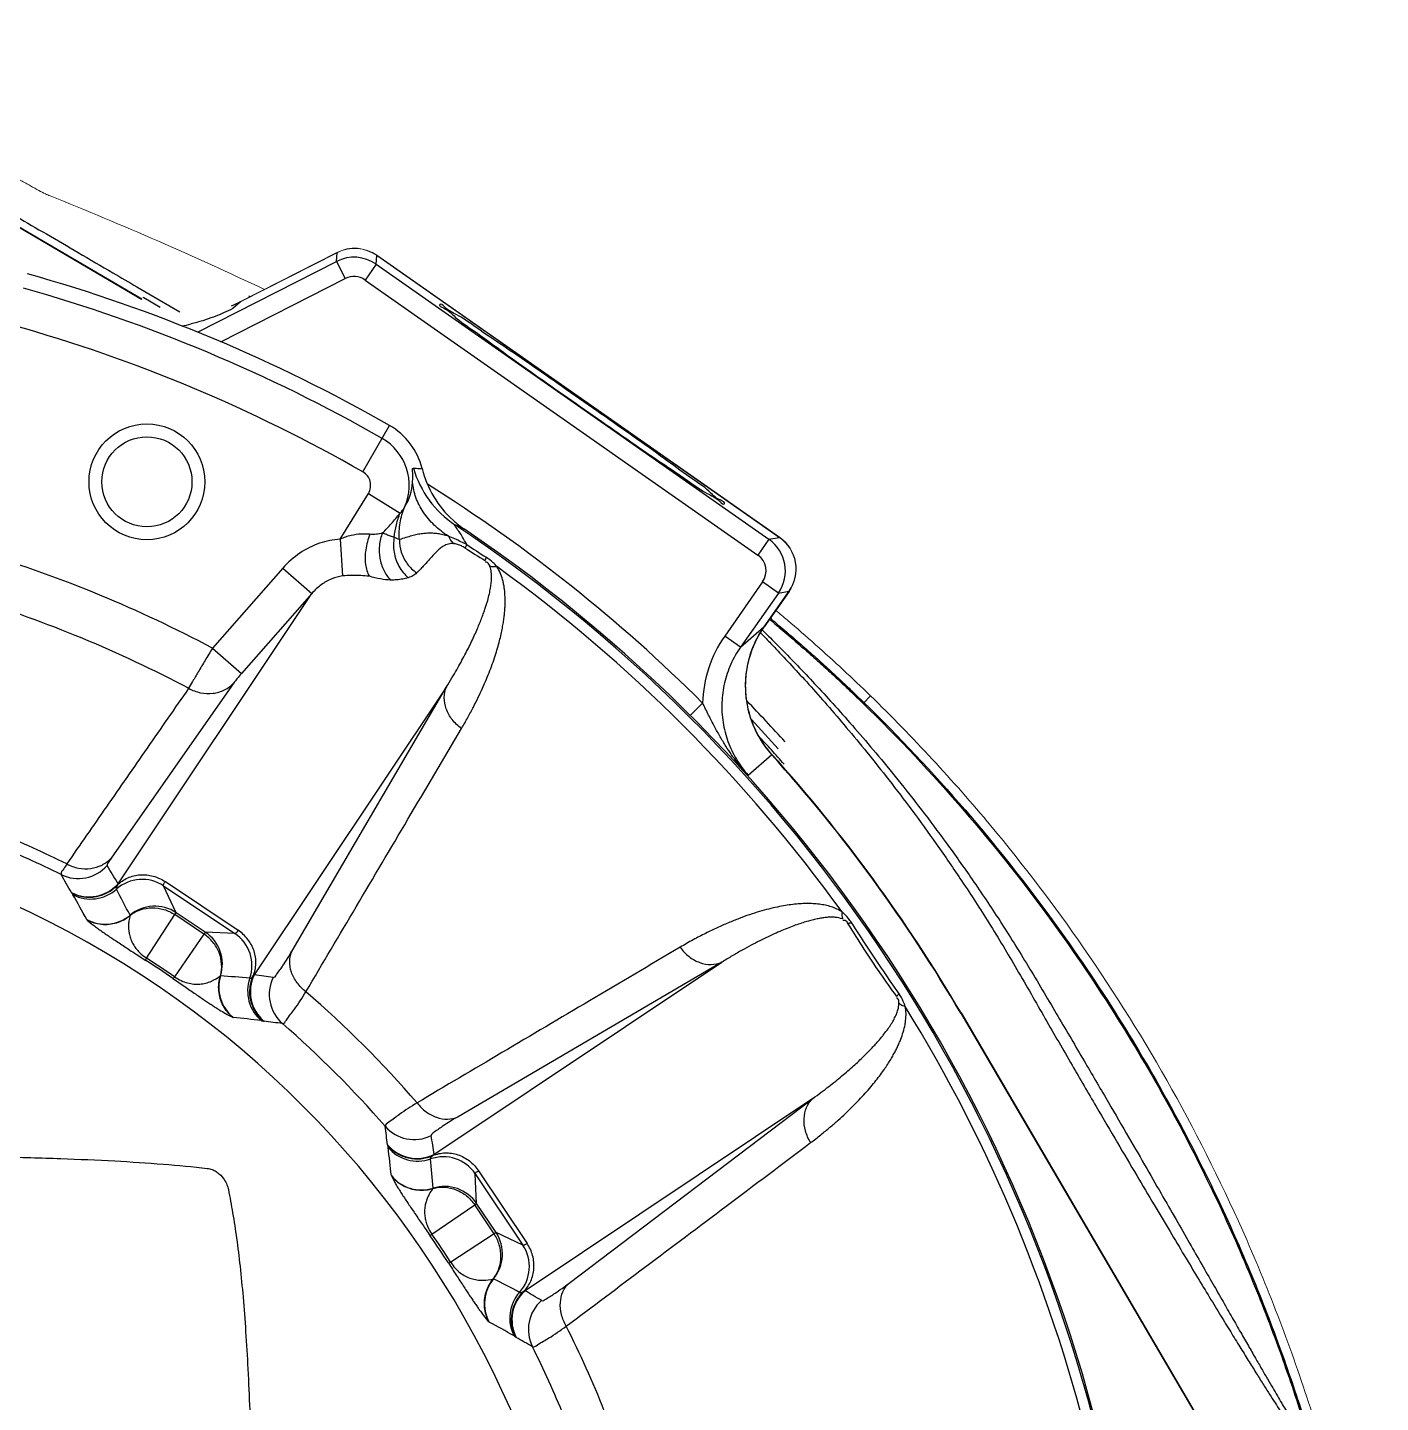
# Model space of a CAD drawing. Header units: millimetres. Extents: x 100 to 1590, y 100 to 694.
# Drawn here: x 1252.928 to 1253.865, y 537.743 to 538.694 of the extents above; entities that cross this region are included whole.
import ezdxf

# ---------------------------------------------------------------- set-up
doc = ezdxf.new("R2010")
doc.units = ezdxf.units.MM
doc.layers.add('OUTLINE', color=6, linetype='Continuous', lineweight=9)

msp = doc.modelspace()

# ---------------------------------------------------------------- linework, layer by layer
at = {"color": 9, "linetype": 'Continuous'}
for p, q in [((1252.68745, 538.69375), (1253.00701, 538.50646)), ((1253.14192, 538.53251), (1253.14235, 538.53853)), ((1253.14234, 538.53853), (1253.14225, 538.53874)), ((1253.04581, 538.48354), (1253.14192, 538.53251)), ((1253.14192, 538.53251), (1253.14799, 538.52061)), ((1253.16937, 538.53059), (1253.16171, 538.51965)), ((1253.16937, 538.53059), (1253.16979, 538.53661)), ((1253.16937, 538.53059), (1253.44122, 538.34024)), ((1253.1698, 538.53661), (1253.16992, 538.5368)), ((1253.06196, 538.47678), (1253.14799, 538.52061)), ((1253.16171, 538.51965), (1253.43356, 538.3293)), ((1253.00376, 538.51497), (1253.0121, 538.5101)), ((1253.0121, 538.5101), (1253.03357, 538.49758)), ((1253.08102, 538.50875), (1253.08226, 538.50817)), ((1253.00701, 538.50646), (1253.00718, 538.50667)), ((1253.07549, 538.50447), (1253.07011, 538.49993)), ((1253.07549, 538.50447), (1253.07541, 538.50468)), ((1253.1602, 538.38686), (1253.17858, 538.41897)), ((1253.14435, 538.3403), (1253.16397, 538.372)), ((1253.16397, 538.372), (1253.18596, 538.35839)), ((1253.14435, 538.3403), (1253.14609, 538.31485)), ((1253.44122, 538.34024), (1253.43356, 538.3293)), ((1253.44122, 538.34024), (1253.44842, 538.34151)), ((1253.44842, 538.34151), (1253.44857, 538.34169)), ((1253.23211, 538.33655), (1253.23179, 538.33594)), ((1253.10487, 538.32034), (1253.05611, 538.2649)), ((1253.10487, 538.32034), (1253.1249, 538.30272)), ((1253.43684, 538.3107), (1253.41063, 538.27327)), ((1253.44778, 538.30304), (1253.43684, 538.3107)), ((1252.9907, 538.10187), (1253.12491, 538.30272)), ((1253.12491, 538.30272), (1253.07615, 538.24728)), ((1253.44778, 538.30304), (1253.42157, 538.26561)), ((1253.44778, 538.30304), (1253.45498, 538.30431)), ((1253.45498, 538.30431), (1253.45518, 538.30419)), ((1253.42157, 538.26561), (1253.41063, 538.27327)), ((1253.42157, 538.26561), (1253.43778, 538.27974)), ((1253.4366, 538.27754), (1253.43763, 538.27652)), ((1253.43778, 538.27974), (1253.43798, 538.27964)), ((1253.05611, 538.2649), (1253.07615, 538.24728)), ((1253.07091, 538.24091), (1252.986, 538.1196)), ((1253.21813, 538.23806), (1253.08502, 538.03885)), ((1253.11112, 538.05547), (1253.21813, 538.23806)), ((1253.3953, 538.22691), (1253.38671, 538.21829)), ((1253.50639, 538.22665), (1253.51152, 538.23192)), ((1253.42687, 538.17697), (1253.44312, 538.19117)), ((1253.44312, 538.19117), (1253.44333, 538.19134)), ((1252.9907, 538.10187), (1252.99025, 538.10091)), ((1253.03097, 538.0818), (1253.02225, 538.10039)), ((1253.02225, 538.10039), (1253.07158, 538.06743)), ((1253.02346, 538.10329), (1253.07379, 538.06966)), ((1252.9584, 538.09577), (1252.95858, 538.09548)), ((1252.95858, 538.09548), (1252.95891, 538.09506)), ((1252.95891, 538.09506), (1252.95913, 538.09477)), ((1253.01045, 538.05039), (1253.03008, 538.08047)), ((1253.03008, 538.08047), (1253.03097, 538.0818)), ((1253.05017, 538.06704), (1253.03008, 538.08047)), ((1253.05106, 538.06837), (1253.03097, 538.0818)), ((1252.99901, 538.08005), (1252.99908, 538.07997)), ((1253.05017, 538.06704), (1253.02989, 538.0374)), ((1253.05106, 538.06837), (1253.05017, 538.06704)), ((1253.07158, 538.06743), (1253.05106, 538.06837)), ((1253.2094, 537.91447), (1253.40862, 538.04758)), ((1253.40862, 538.04758), (1253.22602, 537.94057)), ((1253.06158, 538.03821), (1253.06168, 538.03817)), ((1253.0843, 538.03807), (1253.08502, 538.03885)), ((1253.09091, 538.00687), (1253.09141, 538.00673)), ((1253.09141, 538.00673), (1253.09174, 538.00667)), ((1253.57397, 538.01227), (1253.8643, 537.5169)), ((1253.47164, 537.95326), (1253.27242, 537.82015)), ((1253.30289, 537.82551), (1253.47164, 537.95326)), ((1253.17722, 537.92119), (1253.17728, 537.92086)), ((1253.17728, 537.92086), (1253.17742, 537.92034)), ((1253.17742, 537.92034), (1253.17752, 537.91998)), ((1253.2094, 537.91447), (1253.20862, 537.91375)), ((1253.23798, 537.90103), (1253.27094, 537.8517)), ((1253.23892, 537.88051), (1253.23798, 537.90103)), ((1253.24021, 537.90324), (1253.27384, 537.85291)), ((1253.20872, 537.89113), (1253.20876, 537.89102)), ((1253.23759, 537.87962), (1253.23892, 537.88051)), ((1253.25235, 537.86041), (1253.23892, 537.88051)), ((1253.20795, 537.85934), (1253.23759, 537.87962)), ((1253.25102, 537.85953), (1253.23759, 537.87962)), ((1253.25102, 537.85953), (1253.22094, 537.8399)), ((1253.25235, 537.86041), (1253.25102, 537.85953)), ((1253.27094, 537.8517), (1253.25235, 537.86041)), ((1253.25052, 537.82852), (1253.2506, 537.82845)), ((1253.27146, 537.8197), (1253.27242, 537.82015)), ((1253.26562, 537.78834), (1253.26604, 537.78803)), ((1253.26604, 537.78803), (1253.26632, 537.78785))]:
    msp.add_line(p, q, dxfattribs=at)
at = {"color": 7, "linetype": 'Continuous'}
for p, q in [((1252.68759, 538.69398), (1253.00718, 538.50667)), ((1253.00786, 538.50784), (1253.00854, 538.50745)), ((1253.00854, 538.50745), (1253.0199, 538.50083)), ((1253.45517, 538.30418), (1253.43799, 538.27965)), ((1253.5742, 538.0124), (1253.86453, 537.51703))]:
    msp.add_line(p, q, dxfattribs=at)
at = {"color": 9, "linetype": 'Continuous'}
for points in [[(1253.23179, 538.33594), (1253.23163, 538.33566), (1253.23149, 538.33539), (1253.23135, 538.33512), (1253.23122, 538.33487), (1253.2311, 538.33463), (1253.23099, 538.33441), (1253.23088, 538.33419)], [(1253.24552, 538.3278), (1253.24541, 538.32751), (1253.24531, 538.32723), (1253.24521, 538.32696), (1253.24512, 538.3267), (1253.24504, 538.32645), (1253.24496, 538.3262), (1253.24488, 538.32597), (1253.24482, 538.32574), (1253.24476, 538.32552)], [(1252.95913, 538.09477), (1252.95924, 538.09463), (1252.95933, 538.09449), (1252.95942, 538.09436), (1252.95949, 538.09424)], [(1252.96902, 538.0771), (1252.96903, 538.07708), (1252.96905, 538.07706), (1252.96907, 538.07703), (1252.96909, 538.077), (1252.96912, 538.07697), (1252.96915, 538.07694)], [(1253.49835, 538.07497), (1253.49806, 538.07486), (1253.49778, 538.07476), (1253.49751, 538.07466), (1253.49725, 538.07457), (1253.497, 538.07448), (1253.49675, 538.0744), (1253.49652, 538.07433), (1253.49629, 538.07427), (1253.49608, 538.0742)], [(1253.00992, 538.04882), (1253.00991, 538.04888), (1253.00991, 538.04897), (1253.00993, 538.04909), (1253.00997, 538.04924), (1253.01003, 538.04941), (1253.01011, 538.04962), (1253.01021, 538.04985), (1253.01032, 538.0501), (1253.01045, 538.05039)], [(1253.02865, 538.03631), (1253.02871, 538.03632), (1253.0288, 538.03636), (1253.0289, 538.03642), (1253.02902, 538.03652), (1253.02915, 538.03664), (1253.02931, 538.03679), (1253.02949, 538.03696), (1253.02968, 538.03717), (1253.02989, 538.03739)], [(1253.53129, 538.02568), (1253.53108, 538.02546), (1253.53087, 538.02524), (1253.53068, 538.02503), (1253.53049, 538.02482), (1253.53032, 538.02462), (1253.53015, 538.02442), (1253.52999, 538.02423), (1253.52985, 538.02405), (1253.52971, 538.02387)], [(1253.07023, 538.0094), (1253.07027, 538.00938), (1253.07031, 538.00937), (1253.07035, 538.00936), (1253.07038, 538.00935), (1253.07041, 538.00934), (1253.07043, 538.00934)], [(1253.08991, 538.0071), (1253.09006, 538.00707), (1253.09022, 538.00704), (1253.09039, 538.00701), (1253.09056, 538.00696), (1253.09091, 538.00687)], [(1253.17752, 537.91998), (1253.17756, 537.91981), (1253.1776, 537.91965), (1253.17763, 537.9195), (1253.17765, 537.91935)], [(1253.17989, 537.89988), (1253.1799, 537.89986), (1253.1799, 537.89983), (1253.17991, 537.8998), (1253.17992, 537.89976), (1253.17994, 537.89972), (1253.17995, 537.89968)], [(1253.20686, 537.8581), (1253.20687, 537.85816), (1253.20691, 537.85824), (1253.20697, 537.85834), (1253.20707, 537.85846), (1253.20719, 537.8586), (1253.20734, 537.85876), (1253.20751, 537.85894), (1253.20772, 537.85913), (1253.20795, 537.85934)], [(1253.21937, 537.83937), (1253.21944, 537.83935), (1253.21953, 537.83936), (1253.21964, 537.83938), (1253.21979, 537.83942), (1253.21997, 537.83948), (1253.22017, 537.83956), (1253.2204, 537.83965), (1253.22065, 537.83977), (1253.22094, 537.8399)], [(1253.24749, 537.7986), (1253.24752, 537.79857), (1253.24755, 537.79854), (1253.24758, 537.79852), (1253.24761, 537.7985), (1253.24763, 537.79848), (1253.24766, 537.79847)], [(1253.26479, 537.78894), (1253.26492, 537.78886), (1253.26506, 537.78877), (1253.2652, 537.78867), (1253.26534, 537.78857), (1253.26562, 537.78834)]]:
    msp.add_lwpolyline(points, dxfattribs=at)
for radius in [0.04008, 0.03117]:
    msp.add_circle((1253.0107, 538.37999), radius, dxfattribs=at)
for centre, radius, start, end in [((1253.15405, 538.5087), 0.02672, 55.00525, 116.99475), ((1253.15405, 538.5087), 0.01336, 55.00554, 116.99446), ((1252.62898, 537.45842), 1.09637, 60.22289, 74.32149), ((1252.62898, 537.45842), 1.06967, 60.22289, 74.32149), ((1253.02352, 538.56042), 0.07335, 278.76911, 284.04556), ((1253.15491, 538.37761), 0.03736, 336.05788, 60.22289), ((1253.15491, 538.37761), 0.01066, 328.25, 60.22289), ((1253.26344, 538.40942), 0.07116, 196.31185, 236.26592), ((1253.15801, 538.3819), 0.03664, 327.9219, 356.68692), ((1252.62898, 537.45842), 1.08528, 45.08048, 57.94827), ((1252.12409, 535.94544), 2.64438, 65.26853, 65.42299), ((1252.62898, 537.45842), 1.07206, 8.69647, 56.29203), ((1252.62898, 537.45842), 1.0732, 8.20144, 55.91619), ((1253.42589, 538.31836), 0.02672, 325.00873, 54.99127), ((1252.62898, 537.45842), 0.9126, 62.09276, 72.90724), ((1253.53723, 538.80953), 0.56551, 237.19874, 238.8563), ((1253.96272, 539.44219), 1.32523, 236.54347, 237.23553), ((1253.42589, 538.31836), 0.01336, 325.00168, 54.99832), ((1252.62898, 537.45842), 1.06481, 35.87074, 54.12926), ((1252.62898, 537.45842), 0.88031, 62.19737, 72.80266), ((1252.85925, 537.57834), 0.91559, 50.19799, 50.50054), ((1252.85847, 537.57859), 0.91677, 50.20846, 50.45745), ((1253.48011, 538.22459), 0.08484, 144.98322, 178.43408), ((1252.46894, 537.3368), 1.34733, 43.9338, 44.16873), ((1252.52938, 537.35866), 1.29127, 45.09618, 45.30167), ((1252.62859, 537.45811), 1.10863, 42.00536, 44.01164), ((1252.62824, 537.45778), 1.10246, 41.98511, 43.41144), ((1252.07623, 536.82777), 1.90908, 44.96951, 45.31649), ((1252.62898, 537.45842), 1.09533, 30.37379, 41.98787), ((1252.62898, 537.45842), 0.72532, 63.61597, 67.6153), ((1252.62898, 537.45842), 0.73363, 63.59834, 67.64787), ((1252.96314, 538.13217), 0.02674, 243.72267, 318.63782), ((1252.06743, 537.56233), 1.06936, 30.30108, 31.0879), ((1252.0588, 537.58996), 1.03205, 29.34697, 30.14163), ((1252.97063, 538.11954), 0.02674, 242.77492, 318.63544), ((1253.00744, 538.07813), 0.02674, 56.36469, 131.81436), ((1252.62898, 537.45842), 0.69242, 274.08851, 66.68372), ((1252.97178, 538.11798), 0.02673, 242.63927, 311.83188), ((1252.07414, 537.59086), 1.01845, 28.51803, 29.62081), ((1251.05703, 537.07867), 2.18495, 27.27785, 27.81049), ((1253.01616, 538.05954), 0.02674, 56.36366, 129.89913), ((1252.98185, 538.10056), 0.02673, 241.3136, 309.91285), ((1253.03617, 538.04617), 0.02674, 342.60086, 56.13635), ((1253.05668, 538.04523), 0.02674, 340.68562, 56.13533), ((1252.6615, 537.5071), 0.6441, 55.24803, 57.25197), ((1252.64763, 537.48635), 0.67065, 55.25112, 57.24888), ((1253.08719, 538.03017), 0.02673, 162.58733, 231.18782), ((1252.87753, 535.83631), 2.20955, 84.69247, 85.21918), ((1253.10714, 538.02754), 0.02673, 160.66687, 229.86053), ((1253.10902, 538.02707), 0.02674, 153.8646, 229.72516), ((1252.93991, 536.97967), 1.06907, 81.4906, 82.19898), ((1253.12211, 538.0252), 0.02674, 153.8641, 228.8722), ((1252.62898, 537.45842), 0.75185, 40.85016, 49.14984), ((1252.62898, 537.45842), 1.06481, 13.37128, 31.62926), ((1252.96258, 536.98714), 1.02787, 82.88424, 83.97691), ((1252.96873, 536.98223), 1.0318, 82.43774, 83.15309), ((1252.62898, 537.45842), 0.72453, 41.02159, 48.97841), ((1253.19575, 537.95155), 0.02674, 221.12849, 296.13759), ((1252.15278, 537.79818), 1.0318, 6.84691, 7.56226), ((1253.19762, 537.93847), 0.02674, 220.27492, 296.13544), ((1252.16705, 537.79311), 1.01845, 6.01803, 7.12081), ((1253.19809, 537.93659), 0.02673, 220.13927, 289.33188), ((1252.15023, 537.76936), 1.06907, 7.80102, 8.5094), ((1253.21578, 537.88613), 0.02674, 33.86469, 109.31436), ((1251.03137, 537.70914), 2.18495, 4.77785, 5.31049), ((1253.20072, 537.91664), 0.02673, 218.8136, 287.41285), ((1253.21672, 537.86561), 0.02674, 33.86366, 107.39913), ((1252.67765, 537.49095), 0.6441, 32.74803, 34.75197), ((1252.6569, 537.47708), 0.67065, 32.75112, 34.74888), ((1253.23009, 537.8456), 0.02674, 320.10086, 33.63635), ((1253.24868, 537.83689), 0.02674, 318.18562, 33.63533), ((1253.27111, 537.8113), 0.02673, 140.08733, 208.68782), ((1252.23785, 535.86467), 2.20955, 62.19247, 62.71918), ((1253.28853, 537.80123), 0.02673, 138.16687, 207.36053), ((1253.29009, 537.80008), 0.02674, 131.3646, 207.22516), ((1252.73303, 536.89713), 1.06907, 58.9906, 59.69898), ((1253.30146, 537.79334), 0.02674, 131.3641, 206.3722), ((1252.75683, 536.89535), 1.02787, 60.38424, 61.47691), ((1252.62898, 537.45842), 0.75185, 21.76014, 26.64984), ((1252.76064, 536.88846), 1.0318, 59.93774, 60.65309), ((1252.62898, 537.45842), 0.72453, 22.28545, 26.47841)]:
    msp.add_arc(centre, radius, start, end, dxfattribs=at)
at = {"color": 7, "linetype": 'Continuous'}
for centre, radius, start, end in [((1252.62898, 537.45842), 1.10667, 60.22289, 74.32149), ((1253.04308, 538.56815), 0.07123, 291.53747, 296.99737), ((1253.15491, 538.37761), 0.04765, 13.97829, 60.22289), ((1253.27037, 538.40636), 0.07133, 193.98392, 227.93728), ((1253.27041, 538.40639), 0.07138, 227.93296, 235.91631), ((1252.63404, 537.46279), 1.09071, 42.12784, 42.79966), ((1252.64056, 537.46868), 1.08193, 41.43066, 42.12787), ((1252.62898, 537.45842), 1.0956, 30.37379, 41.98687)]:
    msp.add_arc(centre, radius, start, end, dxfattribs=at)
at = {"color": 9, "linetype": 'Continuous'}
for points, start_tangent, end_tangent in [([(1252.69616, 538.69441), (1252.69791, 538.69337), (1252.70058, 538.6918), (1252.70329, 538.69021), (1252.70609, 538.68857), (1252.70907, 538.68683), (1252.71232, 538.68494), (1252.7159, 538.68286), (1252.71987, 538.68055), (1252.72426, 538.67799), (1252.72907, 538.67519), (1252.7343, 538.67214), (1252.73989, 538.66887), (1252.74577, 538.66544), (1252.75202, 538.66179), (1252.75874, 538.65787), (1252.76604, 538.65361), (1252.77403, 538.64895), (1252.78283, 538.64383), (1252.79246, 538.63821), (1252.80281, 538.63217), (1252.81389, 538.62571), (1252.82583, 538.61874), (1252.83875, 538.61121), (1252.85275, 538.60305), (1252.86789, 538.59421), (1252.88423, 538.58468), (1252.90179, 538.57444), (1252.92069, 538.56342), (1252.9411, 538.55152), (1252.96322, 538.53861), (1252.98713, 538.52467), (1253.00376, 538.51497)], (0.861457, -0.50783), (0.863807, -0.503824)), ([(1253.0701, 538.49993), (1253.06363, 538.49683), (1253.05678, 538.49404), (1253.04936, 538.49151), (1253.04132, 538.48927)], (-0.888815, -0.458266), (-0.970171, -0.242424)), ([(1253.19459, 538.37979), (1253.19469, 538.38339), (1253.19466, 538.38611), (1253.19515, 538.38943)], (0.059001, 0.998258), (0.999811, -0.019427)), ([(1253.19515, 538.38943), (1253.19916, 538.38925), (1253.20115, 538.38906)], (0.999501, -0.03158), (0.992825, -0.119578)), ([(1253.21935, 538.34235), (1253.20954, 538.35007), (1253.20196, 538.35914), (1253.19691, 538.36917), (1253.19459, 538.37979)], (-0.84086, 0.541253), (-0.084698, 0.996407)), ([(1253.17381, 538.34466), (1253.1798, 538.35094), (1253.18596, 538.35839)], (0.718034, 0.696008), (0.61095, 0.791669)), ([(1253.18194, 538.34162), (1253.18335, 538.35028), (1253.18596, 538.35839)], (0.090487, 0.995898), (0.379279, 0.925282)), ([(1253.18546, 538.33998), (1253.18598, 538.35156), (1253.18905, 538.36245)], (-0.065226, 0.99787), (0.383135, 0.923692)), ([(1253.18596, 538.35839), (1253.18905, 538.36245)], (0.747676, 0.664063), (0.441226, 0.897396)), ([(1253.23211, 538.33654), (1253.22913, 538.34177), (1253.22663, 538.34573), (1253.22393, 538.35024)], (-0.46962, 0.882869), (0.862741, -0.505647)), ([(1253.14435, 538.3403), (1253.13021, 538.33743), (1253.11662, 538.33067), (1253.10487, 538.32034)], (-0.997684, -0.068026), (-0.660208, -0.751083)), ([(1253.16506, 538.34368), (1253.15889, 538.34379), (1253.15208, 538.34284), (1253.14435, 538.3403)], (-0.996844, 0.079388), (-0.917464, -0.397818)), ([(1253.16506, 538.34368), (1253.16212, 538.33303), (1253.162, 538.32278), (1253.16471, 538.31468)], (-0.38021, -0.9249), (0.52369, -0.851909)), ([(1253.17381, 538.34466), (1253.16954, 538.34373), (1253.16506, 538.34368)], (-0.947402, -0.320047), (-0.996675, 0.081475)), ([(1253.17381, 538.34466), (1253.17165, 538.33608), (1253.17192, 538.32712), (1253.17459, 538.31879), (1253.17934, 538.31202)], (-0.379477, -0.925201), (0.702614, -0.711571)), ([(1253.18194, 538.34162), (1253.17924, 538.34243), (1253.17653, 538.34345), (1253.17381, 538.34466)], (-0.966807, 0.255508), (-0.901601, 0.432568)), ([(1253.18194, 538.34162), (1253.18175, 538.33135), (1253.18515, 538.32152), (1253.19163, 538.31363)], (-0.198369, -0.980127), (0.765391, -0.643566)), ([(1253.18546, 538.33998), (1253.18194, 538.34162)], (-0.954573, 0.297977), (-0.867999, 0.496565)), ([(1253.18546, 538.33998), (1253.18678, 538.33125), (1253.19092, 538.32325), (1253.1974, 538.3169)], (-0.018766, -0.999824), (0.815799, -0.578336)), ([(1253.21935, 538.34235), (1253.21558, 538.34336), (1253.21196, 538.34402), (1253.20839, 538.34436), (1253.20489, 538.34438), (1253.20139, 538.34409), (1253.19779, 538.34349), (1253.19401, 538.34259), (1253.18996, 538.34141), (1253.18546, 538.33998)], (-0.955494, 0.29501), (-0.951734, -0.306924)), ([(1253.22291, 538.33718), (1253.21943, 538.33694), (1253.216, 538.33553), (1253.21369, 538.33392), (1253.21126, 538.33175), (1253.20858, 538.32897), (1253.2055, 538.32556), (1253.20187, 538.32154), (1253.19976, 538.3193), (1253.1974, 538.3169)], (-0.995978, 0.089603), (-0.71178, -0.702402)), ([(1253.23211, 538.33654), (1253.22807, 538.33853), (1253.22384, 538.34046), (1253.21935, 538.34235)], (-0.893323, 0.449414), (-0.926959, 0.375162)), ([(1253.21935, 538.34235), (1253.2216, 538.33876), (1253.22311, 538.33752)], (0.459409, -0.888225), (0.860756, -0.509018)), ([(1253.23088, 538.33419), (1253.22835, 538.33562), (1253.22571, 538.33665), (1253.22291, 538.33718)], (-0.841506, 0.540248), (-0.995975, 0.089632)), ([(1253.25291, 538.32128), (1253.25029, 538.32403), (1253.24552, 538.3278)], (-0.659079, 0.752074), (-0.840571, 0.541702)), ([(1253.21813, 538.23806), (1253.22185, 538.24423), (1253.22516, 538.24993), (1253.22811, 538.25523), (1253.23077, 538.2602), (1253.23319, 538.26494), (1253.23544, 538.26953), (1253.23754, 538.27404), (1253.23947, 538.27838), (1253.24114, 538.28239), (1253.24259, 538.28607), (1253.24383, 538.28944), (1253.2449, 538.29252), (1253.2458, 538.29534), (1253.24656, 538.29793), (1253.24773, 538.30251), (1253.24853, 538.30652), (1253.24904, 538.31025), (1253.24925, 538.31393), (1253.24907, 538.31734), (1253.24803, 538.32147)], (0.524986, 0.851111), (-0.388804, 0.92132)), ([(1253.22842, 538.20919), (1253.23284, 538.21694), (1253.23669, 538.22415), (1253.24006, 538.2309), (1253.24304, 538.23728), (1253.24569, 538.24339), (1253.24808, 538.24935), (1253.25025, 538.25524), (1253.25215, 538.26095), (1253.25375, 538.26625), (1253.25505, 538.27115), (1253.2561, 538.27567), (1253.25693, 538.27983), (1253.25757, 538.28366), (1253.25804, 538.28719), (1253.25837, 538.29047), (1253.25858, 538.29352), (1253.25867, 538.2964), (1253.25866, 538.29914), (1253.25832, 538.30444), (1253.25798, 538.3071), (1253.25748, 538.30978), (1253.25683, 538.3124), (1253.25515, 538.31712), (1253.25291, 538.32128)], (0.508512, 0.861055), (-0.547634, 0.836718)), ([(1253.24803, 538.32147), (1253.24639, 538.32422), (1253.24492, 538.32441)], (-0.388747, 0.921344), (-0.988857, -0.148867)), ([(1253.25291, 538.32128), (1253.24952, 538.32125), (1253.2482, 538.32176)], (-0.995554, -0.094192), (-0.859062, 0.511872)), ([(1253.14609, 538.31485), (1253.13863, 538.31284), (1253.13134, 538.30872), (1253.12491, 538.30272)], (-0.991543, -0.129778), (-0.648578, -0.761148)), ([(1253.1647, 538.31468), (1253.15866, 538.31508), (1253.15251, 538.31527), (1253.14609, 538.31485)], (-0.998235, 0.059386), (-0.991722, -0.128406)), ([(1253.17934, 538.31202), (1253.1724, 538.31274), (1253.1647, 538.31468)], (-0.99995, 0.010028), (-0.954025, 0.299726)), ([(1253.19163, 538.31363), (1253.18778, 538.31271), (1253.18368, 538.31217), (1253.17934, 538.31202)], (-0.957263, -0.289218), (-0.999951, 0.009887)), ([(1253.1974, 538.3169), (1253.19482, 538.31497), (1253.19163, 538.31363)], (-0.711736, -0.702447), (-0.957286, -0.289143)), ([(1253.4452, 538.28302), (1253.44931, 538.27958), (1253.46082, 538.26972), (1253.47125, 538.26055), (1253.48064, 538.25208), (1253.48927, 538.24412), (1253.49779, 538.2361), (1253.50698, 538.22725)], (0.768383, -0.63999), (0.716503, -0.697584)), ([(1253.44535, 538.28175), (1253.44942, 538.27834), (1253.46081, 538.26858), (1253.47112, 538.25953), (1253.48036, 538.2512), (1253.48885, 538.24338), (1253.49725, 538.23546), (1253.50639, 538.22665)], (0.768272, -0.640124), (0.716503, -0.697584)), ([(1253.43778, 538.27974), (1253.43015, 538.26575), (1253.42582, 538.2504), (1253.425, 538.23446), (1253.42773, 538.21877), (1253.43388, 538.2041), (1253.44312, 538.19117)], (-0.573327, -0.819327), (0.668984, -0.743277)), ([(1253.43921, 538.27161), (1253.44609, 538.26442), (1253.45706, 538.25272), (1253.46881, 538.23984), (1253.48138, 538.22566), (1253.49479, 538.21003), (1253.50905, 538.19279), (1253.52419, 538.17376), (1253.5402, 538.15272), (1253.55707, 538.12945), (1253.57478, 538.10365), (1253.5934, 538.07486), (1253.61284, 538.04258), (1253.63248, 538.00846), (1253.6511, 537.97623), (1253.66772, 537.94771), (1253.68249, 537.9225), (1253.69581, 537.89989), (1253.70787, 537.87952), (1253.71883, 537.86111), (1253.72882, 537.84444), (1253.73792, 537.8293), (1253.74625, 537.81555), (1253.75386, 537.80304), (1253.76083, 537.79166), (1253.76719, 537.78133), (1253.77301, 537.77194), (1253.77832, 537.76343), (1253.78316, 537.75574), (1253.78755, 537.74882), (1253.79153, 537.7426), (1253.79513, 537.73702), (1253.7984, 537.73201), (1253.80133, 537.72756), (1253.80394, 537.72366), (1253.80623, 537.72029), (1253.80823, 537.71738), (1253.81, 537.71486), (1253.81308, 537.71063), (1253.81682, 537.70593)], (0.693821, -0.720148), (0.66531, -0.746567)), ([(1253.44092, 538.27326), (1253.45128, 538.26282), (1253.46241, 538.25132), (1253.47434, 538.23866), (1253.48709, 538.22472), (1253.5007, 538.20936), (1253.51517, 538.19242), (1253.53053, 538.17371), (1253.54678, 538.15303), (1253.56391, 538.13015), (1253.58193, 538.10477), (1253.60094, 538.07638), (1253.62063, 538.04484), (1253.64014, 538.01202), (1253.6583, 537.98109), (1253.67439, 537.9536), (1253.68857, 537.92921), (1253.70126, 537.90727), (1253.71268, 537.88745), (1253.72299, 537.8695), (1253.73233, 537.85321), (1253.74081, 537.83839), (1253.74852, 537.82491), (1253.75553, 537.81263), (1253.76193, 537.80144), (1253.76777, 537.79126), (1253.77308, 537.782), (1253.77792, 537.77359), (1253.78232, 537.76598), (1253.7863, 537.75911), (1253.78991, 537.75293), (1253.79318, 537.74738), (1253.79613, 537.74239), (1253.79879, 537.73794), (1253.80115, 537.73401), (1253.80323, 537.73059), (1253.80504, 537.72764), (1253.80663, 537.72509), (1253.80938, 537.72083), (1253.81272, 537.71598)], (0.708291, -0.70592), (0.598403, -0.801195)), ([(1253.05611, 538.2649), (1253.05094, 538.25635), (1253.04622, 538.24846), (1253.04233, 538.24188), (1253.03958, 538.23711)], (-0.520341, -0.853958), (-0.493708, -0.869628)), ([(1253.42157, 538.26561), (1253.41484, 538.25375), (1253.41047, 538.24077), (1253.40866, 538.22719), (1253.40947, 538.21354), (1253.41287, 538.2003), (1253.41875, 538.18795), (1253.42687, 538.17697)], (-0.573676, -0.819082), (0.66911, -0.743163)), ([(1253.07615, 538.24728), (1253.07296, 538.24354), (1253.07091, 538.24091)], (-0.660357, -0.750952), (-0.573272, -0.819365)), ([(1253.03958, 538.23711), (1253.01079, 538.19566), (1252.98267, 538.15516), (1252.95519, 538.11553)], (-0.570577, -0.821244), (-0.569735, -0.821829)), ([(1253.03958, 538.23711), (1253.04784, 538.23405), (1253.05644, 538.23368), (1253.06442, 538.23606), (1253.07091, 538.24091)], (0.873847, -0.486201), (0.678329, 0.734758)), ([(1253.22842, 538.20919), (1253.22198, 538.2154), (1253.21786, 538.22286), (1253.21652, 538.23072), (1253.21813, 538.23806)], (-0.810206, 0.586146), (0.408005, 0.91298)), ([(1253.42687, 538.17697), (1253.42313, 538.18114), (1253.41929, 538.18584), (1253.41539, 538.19112), (1253.41145, 538.19701), (1253.4075, 538.20353), (1253.40354, 538.21068), (1253.39951, 538.21846), (1253.3953, 538.22691)], (-0.684439, 0.72907), (-0.44409, 0.895982)), ([(1253.50639, 538.22665), (1253.57632, 538.15238), (1253.63352, 538.08061), (1253.67986, 538.01278), (1253.71751, 537.9491), (1253.7483, 537.88921), (1253.77337, 537.8333), (1253.79371, 537.7813), (1253.81028, 537.73273)], (0.716492, -0.697595), (0.302729, -0.953077)), ([(1253.50698, 538.22725), (1253.57695, 538.15292), (1253.63419, 538.0811), (1253.68056, 538.01323), (1253.71824, 537.9495), (1253.74905, 537.88957), (1253.77414, 537.83362), (1253.7945, 537.78158), (1253.81107, 537.73298)], (0.716484, -0.697604), (0.302729, -0.953077)), ([(1253.12075, 538.02714), (1253.15554, 538.0859), (1253.19138, 538.14651), (1253.22842, 538.20919)], (0.50975, 0.860323), (0.508514, 0.861054)), ([(1252.95519, 538.11553), (1252.96336, 538.11266), (1252.97181, 538.11241), (1252.97963, 538.11481), (1252.986, 538.1196)], (0.883364, -0.468687), (0.678391, 0.734701)), ([(1252.986, 538.1196), (1252.98449, 538.11736), (1252.9832, 538.1145)], (-0.573614, -0.819126), (0.51635, -0.856378)), ([(1252.95519, 538.11553), (1252.95319, 538.11226), (1252.9513, 538.10819)], (-0.533671, -0.845692), (0.345771, -0.938319)), ([(1252.95858, 538.09548), (1252.96674, 538.09283), (1252.97531, 538.09291), (1252.98343, 538.0957), (1252.99025, 538.10091)], (0.888966, -0.457973), (0.686654, 0.726985)), ([(1252.99025, 538.10091), (1252.98961, 538.09806)], (-0.412268, -0.911063), (0.465607, -0.884991)), ([(1252.99025, 538.10091), (1252.9974, 538.10585), (1253.00601, 538.108), (1253.01506, 538.10711), (1253.02346, 538.10329)], (0.704287, 0.709916), (0.83147, -0.55557)), ([(1253.02225, 538.10039), (1253.02346, 538.10329)], (-0.58207, 0.813138), (0.555689, 0.83139)), ([(1252.99908, 538.07997), (1253.00614, 538.08378), (1253.0142, 538.08519), (1253.02246, 538.08404), (1253.03008, 538.08047)], (0.789774, 0.613398), (0.832182, -0.554503)), ([(1253.49184, 538.08236), (1253.48823, 538.08435), (1253.4844, 538.08585), (1253.48035, 538.08693), (1253.47613, 538.08764), (1253.47178, 538.08803), (1253.46732, 538.08812), (1253.46268, 538.08794), (1253.4578, 538.0875), (1253.45261, 538.08677), (1253.44706, 538.08573), (1253.44111, 538.08435), (1253.43472, 538.08259), (1253.42784, 538.0804), (1253.42058, 538.07778), (1253.41313, 538.07479), (1253.40545, 538.0714), (1253.39741, 538.06752), (1253.38887, 538.06305), (1253.37974, 538.05787)], (-0.8382, 0.545363), (-0.861051, -0.508518)), ([(1253.49183, 538.08236), (1253.49181, 538.07897), (1253.49231, 538.07765)], (-0.094072, -0.995565), (0.511803, -0.859103)), ([(1253.49835, 538.07497), (1253.49624, 538.07787), (1253.49184, 538.08236)], (-0.541307, 0.840825), (-0.752275, 0.65885)), ([(1252.96915, 538.07694), (1252.97924, 538.07383), (1252.98977, 538.07489), (1252.99908, 538.07997)], (0.877663, -0.479279), (0.766186, 0.642618)), ([(1252.96915, 538.07694), (1252.9723, 538.07418), (1252.97501, 538.0721), (1252.97798, 538.06995), (1252.98104, 538.06781), (1252.9841, 538.06572), (1252.98721, 538.06363), (1252.99049, 538.06145), (1252.99416, 538.05904), (1252.99799, 538.05654), (1253.00182, 538.05405), (1253.00571, 538.05153), (1253.00992, 538.04882)], (0.702905, -0.711283), (0.84103, -0.540989)), ([(1252.99908, 538.07997), (1252.99825, 538.07621), (1252.99797, 538.07276), (1252.99811, 538.06959), (1252.99858, 538.06679), (1252.99968, 538.06318), (1253.00115, 538.06006), (1253.00314, 538.05702), (1253.00557, 538.05424), (1253.01045, 538.05039)], (-0.280799, -0.959767), (0.849574, -0.527469)), ([(1253.49203, 538.07748), (1253.48722, 538.07859), (1253.48449, 538.0787), (1253.48159, 538.07856), (1253.47855, 538.07821), (1253.47538, 538.07767), (1253.47205, 538.07694), (1253.46851, 538.07601), (1253.46471, 538.07488), (1253.46061, 538.0735), (1253.45618, 538.07187), (1253.45137, 538.06995), (1253.44616, 538.0677), (1253.4406, 538.06514), (1253.43486, 538.06232), (1253.4289, 538.05924), (1253.42261, 538.0558), (1253.41588, 538.05195), (1253.40862, 538.04758)], (-0.921749, 0.387787), (-0.85111, -0.524988)), ([(1253.49608, 538.0742), (1253.49413, 538.07634), (1253.49238, 538.07637)], (-0.478144, 0.878281), (-0.952131, -0.305691)), ([(1253.52971, 538.02387), (1253.51839, 538.03981), (1253.50715, 538.0566), (1253.49608, 538.0742)], (-0.593137, 0.805102), (-0.516751, 0.856136)), ([(1253.53129, 538.02568), (1253.5205, 538.04147), (1253.50949, 538.05793), (1253.49835, 538.07497)], (-0.569909, 0.821708), (-0.541007, 0.841018)), ([(1253.06158, 538.03821), (1253.0624, 538.04619), (1253.06061, 538.05418), (1253.0564, 538.06137), (1253.05017, 538.06704)], (0.264473, 0.964393), (-0.830756, 0.556637)), ([(1253.07379, 538.06966), (1253.07158, 538.06743)], (-0.555452, -0.831549), (-0.97399, 0.226589)), ([(1253.0843, 538.03807), (1253.08613, 538.04657), (1253.08482, 538.05535), (1253.08054, 538.06336), (1253.07379, 538.06966)], (0.386358, 0.922349), (-0.83147, 0.55557)), ([(1253.0981, 538.03698), (1253.10045, 538.03894), (1253.10485, 538.04518), (1253.11112, 538.05547)], (0.989544, -0.144233), (0.505408, 0.86288)), ([(1253.12075, 538.02714), (1253.11462, 538.03333), (1253.11074, 538.04065), (1253.10953, 538.04831), (1253.11112, 538.05547)], (-0.794806, 0.606864), (0.407785, 0.913078)), ([(1253.37974, 538.05787), (1253.31706, 538.02083), (1253.25645, 537.98499), (1253.19769, 537.9502)], (-0.861054, -0.508514), (-0.860323, -0.50975)), ([(1253.37974, 538.05787), (1253.38595, 538.05143), (1253.39341, 538.04731), (1253.40127, 538.04597), (1253.40862, 538.04758)], (0.586145, -0.810206), (0.91298, 0.408004)), ([(1253.02865, 538.03631), (1253.03282, 538.03342), (1253.03684, 538.03064), (1253.04066, 538.02802), (1253.04421, 538.0256), (1253.04749, 538.02337), (1253.05053, 538.02132), (1253.05333, 538.01946), (1253.05595, 538.01773), (1253.05844, 538.01613), (1253.06079, 538.01464), (1253.06509, 538.01204), (1253.07023, 538.0094)], (0.822027, -0.569449), (0.926158, -0.377136)), ([(1253.02989, 538.0374), (1253.03437, 538.03478), (1253.03888, 538.03317), (1253.04317, 538.03243), (1253.04725, 538.03241), (1253.0513, 538.03306), (1253.0554, 538.03445), (1253.06158, 538.03821)], (0.813025, -0.582229), (0.779245, 0.626719)), ([(1253.07023, 538.0094), (1253.06349, 538.01753), (1253.06045, 538.02766), (1253.06158, 538.03821)], (-0.778653, 0.627455), (0.300498, 0.953782)), ([(1253.09141, 538.00673), (1253.08584, 538.01325), (1253.08262, 538.0212), (1253.08209, 538.02977), (1253.0843, 538.03807)], (-0.763297, 0.646048), (0.408896, 0.912581)), ([(1253.08191, 538.03639), (1253.0843, 538.03807)], (0.995833, -0.091201), (0.683944, 0.729535)), ([(1253.10452, 538.00506), (1253.10729, 538.00753), (1253.11276, 538.01497), (1253.12075, 538.02714)], (0.999281, -0.037921), (0.536172, 0.844108)), ([(1253.53562, 538.01683), (1253.53425, 538.02037), (1253.53129, 538.02568)], (-0.321102, 0.947045), (-0.569296, 0.822133)), ([(1253.47009, 537.92265), (1253.47715, 537.92811), (1253.48346, 537.9333), (1253.48916, 537.93824), (1253.49435, 537.943), (1253.49914, 537.94764), (1253.50363, 537.95223), (1253.50788, 537.95684), (1253.51183, 537.96138), (1253.51533, 537.96567), (1253.51841, 537.9697), (1253.52111, 537.97347), (1253.52347, 537.977), (1253.52553, 537.98029), (1253.52732, 537.98338), (1253.52887, 537.98628), (1253.53023, 537.98902), (1253.53142, 537.99164), (1253.53246, 537.99418), (1253.53417, 537.9992), (1253.53544, 538.00446), (1253.53584, 538.00712), (1253.5361, 538.01213), (1253.53562, 538.01683)], (0.799315, 0.600912), (-0.18575, 0.982597)), ([(1253.47164, 537.95326), (1253.47744, 537.95753), (1253.48267, 537.96153), (1253.48742, 537.9653), (1253.49179, 537.96888), (1253.49584, 537.97233), (1253.49968, 537.97571), (1253.50334, 537.97907), (1253.50678, 537.98235), (1253.50986, 537.9854), (1253.51261, 537.98825), (1253.51505, 537.99089), (1253.51721, 537.99333), (1253.51912, 537.99559), (1253.52081, 537.99769), (1253.52365, 538.00147), (1253.52593, 538.00487), (1253.52782, 538.00812), (1253.52942, 538.01144), (1253.53056, 538.01466), (1253.53118, 538.01888)], (0.81073, 0.585421), (-0.006634, 0.999978)), ([(1253.53118, 538.01888), (1253.53071, 538.02204), (1253.52944, 538.02278)], (-0.00657, 0.999978), (-0.970554, 0.240883)), ([(1253.53562, 538.01683), (1253.53247, 538.0181), (1253.53145, 538.01908)], (-0.955818, 0.29396), (-0.597785, 0.801657)), ([(1253.19769, 537.9502), (1253.18552, 537.94221), (1253.17808, 537.93673), (1253.17561, 537.93397)], (-0.844108, -0.536172), (0.037921, -0.999281)), ([(1253.19769, 537.9502), (1253.20388, 537.94407), (1253.2112, 537.94019), (1253.21886, 537.93897), (1253.22602, 537.94057)], (0.606859, -0.79481), (0.91309, 0.407758)), ([(1253.47009, 537.92265), (1253.46652, 537.93084), (1253.46557, 537.93931), (1253.46734, 537.94708), (1253.47164, 537.95326)], (-0.524224, 0.85158), (0.72633, 0.687346)), ([(1253.22602, 537.94057), (1253.21574, 537.93429), (1253.2095, 537.9299), (1253.20753, 537.92755)], (-0.86288, -0.505408), (0.144236, -0.989543)), ([(1253.17728, 537.92086), (1253.1838, 537.91529), (1253.19176, 537.91207), (1253.20032, 537.91154), (1253.20862, 537.91375)], (0.646039, -0.763304), (0.91259, 0.408875)), ([(1253.30095, 537.79566), (1253.35533, 537.83644), (1253.4117, 537.87876), (1253.47009, 537.92265)], (0.800179, 0.599761), (0.799316, 0.60091)), ([(1252.86338, 537.91386), (1252.90959, 537.91291), (1252.95109, 537.91165), (1252.9885, 537.90999), (1253.0221, 537.90779), (1253.05249, 537.90487)], (0.999862, -0.016606), (0.993292, -0.115632)), ([(1253.20862, 537.91375), (1253.20694, 537.91136)], (-0.729534, -0.683944), (0.091494, -0.995806)), ([(1253.20862, 537.91375), (1253.21712, 537.91558), (1253.2259, 537.91427), (1253.23391, 537.90998), (1253.24021, 537.90324)], (0.922349, 0.386358), (0.55557, -0.83147)), ([(1253.05249, 537.90487), (1253.05577, 537.90406), (1253.05854, 537.90267), (1253.06083, 537.90095), (1253.06415, 537.89711), (1253.06609, 537.89342), (1253.06706, 537.89016)], (0.993226, -0.116201), (0.198835, -0.980033)), ([(1253.17995, 537.89968), (1253.18181, 537.89593), (1253.18352, 537.89297), (1253.18544, 537.88984), (1253.18744, 537.8867), (1253.18947, 537.88359), (1253.19154, 537.88048), (1253.19374, 537.8772), (1253.1962, 537.87357), (1253.19879, 537.86979), (1253.20137, 537.86603), (1253.20401, 537.86222), (1253.20686, 537.8581)], (0.377204, -0.92613), (0.569983, -0.821657)), ([(1253.17995, 537.89968), (1253.18808, 537.89294), (1253.19822, 537.8899), (1253.20876, 537.89102)], (0.627443, -0.778663), (0.953783, 0.300495)), ([(1253.23798, 537.90103), (1253.24021, 537.90324)], (-0.226588, 0.973991), (0.831549, 0.555451)), ([(1253.06706, 537.89016), (1253.07005, 537.87407), (1253.07274, 537.85648), (1253.07513, 537.83712), (1253.07723, 537.81574), (1253.07904, 537.79208), (1253.08058, 537.76602), (1253.08185, 537.73763), (1253.0829, 537.70685), (1253.08375, 537.6734), (1253.08444, 537.6371), (1253.08498, 537.59784), (1253.08539, 537.55531), (1253.08567, 537.50935), (1253.08582, 537.45981), (1253.08582, 537.40624), (1253.08564, 537.34805), (1253.08519, 537.28459), (1253.08436, 537.22126), (1253.08314, 537.1655), (1253.08139, 537.11616), (1253.07893, 537.07301), (1253.07542, 537.03491)], (0.198836, -0.980033), (-0.115632, -0.993292)), ([(1253.20876, 537.89102), (1253.20656, 537.88787), (1253.20497, 537.88479), (1253.2039, 537.88181), (1253.20325, 537.87904), (1253.20289, 537.87529), (1253.20306, 537.87184), (1253.20373, 537.86827), (1253.20491, 537.86477), (1253.20795, 537.85934)], (-0.626711, -0.779252), (0.58305, -0.812436)), ([(1253.20876, 537.89102), (1253.21675, 537.89184), (1253.22473, 537.89006), (1253.23192, 537.88584), (1253.23759, 537.87962)], (0.964393, 0.264473), (0.556637, -0.830756)), ([(1253.25052, 537.82852), (1253.25433, 537.83559), (1253.25574, 537.84365), (1253.2546, 537.8519), (1253.25102, 537.85953)], (0.613398, 0.789774), (-0.554503, 0.832182)), ([(1253.27384, 537.85291), (1253.27094, 537.8517)], (-0.83139, -0.555689), (-0.813138, 0.582071)), ([(1253.27146, 537.8197), (1253.2764, 537.82686), (1253.27855, 537.83547), (1253.27766, 537.84451), (1253.27384, 537.85291)], (0.709916, 0.704287), (-0.55557, 0.83147)), ([(1253.21937, 537.83937), (1253.22212, 537.83511), (1253.22477, 537.831), (1253.2273, 537.82712), (1253.22965, 537.82352), (1253.23183, 537.82021), (1253.23385, 537.81716), (1253.23573, 537.81436), (1253.23749, 537.81176), (1253.23917, 537.80933), (1253.24077, 537.80705), (1253.24375, 537.80301), (1253.24749, 537.7986)], (0.541535, -0.840678), (0.711335, -0.702853)), ([(1253.22094, 537.8399), (1253.22407, 537.83577), (1253.22762, 537.83255), (1253.2313, 537.83023), (1253.23506, 537.82865), (1253.23905, 537.8277), (1253.24338, 537.82741), (1253.25052, 537.82852)], (0.528327, -0.849041), (0.959764, 0.280808)), ([(1253.24749, 537.7986), (1253.24438, 537.80869), (1253.24544, 537.81922), (1253.25052, 537.82852)], (-0.479265, 0.87767), (0.642621, 0.766184)), ([(1253.28379, 537.81341), (1253.28672, 537.81433), (1253.29317, 537.81841), (1253.30289, 537.82551)], (0.859024, -0.511936), (0.797146, 0.603786)), ([(1253.30095, 537.79566), (1253.29766, 537.80372), (1253.29688, 537.81197), (1253.29869, 537.81951), (1253.30289, 537.82551)], (-0.502068, 0.864828), (0.726164, 0.687521)), ([(1253.26604, 537.78803), (1253.26339, 537.79618), (1253.26346, 537.80476), (1253.26625, 537.81288), (1253.27146, 537.8197)], (-0.457962, 0.888972), (0.727, 0.686637)), ([(1253.26861, 537.81906), (1253.27146, 537.8197)], (0.885128, -0.465347), (0.911062, 0.412269)), ([(1253.27751, 537.78146), (1253.28101, 537.78269), (1253.28892, 537.78747), (1253.30095, 537.79566)], (0.908703, -0.417442), (0.818385, 0.57467))]:
    msp.add_spline(points, degree=3, dxfattribs=dict(at, start_tangent=start_tangent, end_tangent=end_tangent))
at = {"color": 7, "linetype": 'Continuous'}
for points, start_tangent, end_tangent in [([(1253.21341, 538.5027), (1253.21598, 538.50029), (1253.22413, 538.494), (1253.23738, 538.48422), (1253.25496, 538.4715), (1253.27585, 538.45658), (1253.29883, 538.44034), (1253.32257, 538.42372), (1253.3457, 538.40768), (1253.36685, 538.39315), (1253.38482, 538.38098), (1253.39855, 538.37188), (1253.40724, 538.36637), (1253.41039, 538.36478)], (-0.573576, -0.819152), (0.573576, 0.819152)), ([(1253.41039, 538.36478), (1253.40782, 538.36719), (1253.39967, 538.37348), (1253.38642, 538.38326), (1253.36884, 538.39598), (1253.34795, 538.41089), (1253.32496, 538.42713), (1253.30122, 538.44376), (1253.2781, 538.4598), (1253.25694, 538.47433), (1253.23898, 538.4865), (1253.22525, 538.4956), (1253.21656, 538.50111), (1253.21341, 538.5027)], (0.573576, 0.819152), (-0.573576, -0.819152)), ([(1253.44333, 538.19134), (1253.43615, 538.20081), (1253.43063, 538.21139), (1253.42696, 538.22274), (1253.42524, 538.23455), (1253.42553, 538.24648), (1253.4278, 538.25819), (1253.432, 538.26935), (1253.43799, 538.27965)], (-0.668808, 0.743435), (0.5734, 0.819276))]:
    msp.add_spline(points, degree=3, dxfattribs=dict(at, start_tangent=start_tangent, end_tangent=end_tangent))
at = {"layer": 'OUTLINE'}
for p, q in [((1253.07541, 538.50468), (1253.14224, 538.53873)), ((1253.07549, 538.50447), (1253.14235, 538.53853)), ((1253.16979, 538.53661), (1253.44842, 538.34151)), ((1253.16993, 538.5368), (1253.44855, 538.3417)), ((1253.45498, 538.30431), (1253.43778, 538.27974))]:
    msp.add_line(p, q, dxfattribs=at)
for centre, radius, start, end in [((1251.96114, 536.12435), 2.64296, 64.66671, 68.17656), ((1253.15447, 538.51474), 0.02693, 54.98368, 117.01919), ((1253.15447, 538.51473), 0.02671, 55.00262, 117.00158), ((1253.43311, 538.31963), 0.02671, 324.99491, 55.01004), ((1253.43312, 538.31963), 0.02693, 324.97211, 55.02955)]:
    msp.add_arc(centre, radius, start, end, dxfattribs=at)
for points, start_tangent, end_tangent in [([(1252.94365, 538.5779), (1252.94052, 538.5793), (1252.93594, 538.58162), (1252.93018, 538.58473), (1252.92341, 538.58852), (1252.92099, 538.58991)], (-0.92832, 0.371782), (-0.867112, 0.498113)), ([(1253.51152, 538.23192), (1253.49262, 538.2499), (1253.454, 538.28425), (1253.44597, 538.29103)], (-0.716533, 0.697553), (-0.766292, 0.642492)), ([(1253.81997, 537.72641), (1253.8172, 537.73522), (1253.77214, 537.85489), (1253.72015, 537.95951), (1253.65904, 538.0575), (1253.5948, 538.14197), (1253.51152, 538.23192)], (-0.295771, 0.955259), (-0.716529, 0.697557))]:
    msp.add_spline(points, degree=3, dxfattribs=dict(at, start_tangent=start_tangent, end_tangent=end_tangent))

doc.saveas('drawing.dxf')
